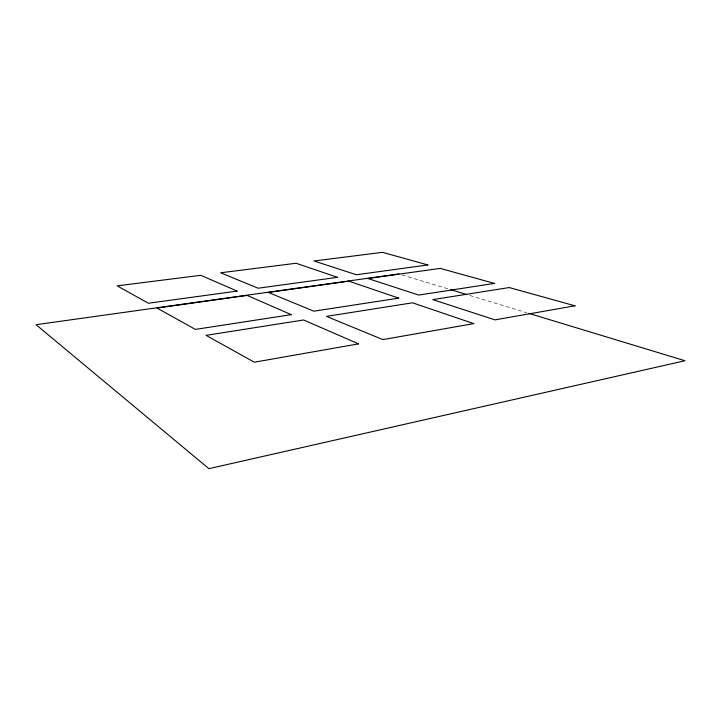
<?xml version="1.0" encoding="UTF-8"?>
<svg xmlns="http://www.w3.org/2000/svg" width="721" height="721" viewBox="0 0 721 721"><rect width="100%" height="100%" fill="white"/><g stroke="black" fill="none" stroke-linecap="round" stroke-linejoin="round"><path stroke-width="0.54" stroke-dasharray="3.6 2.7" d="M402.102 274.917L448.345 288.95M469.849 295.475L526.853 312.77"/><path stroke-width="1.08" d="M398.875 273.935L36.05 324.693L208.901 468.668L684.95 360.734L529.007 313.419M450.49 289.599L466.622 294.492M358.562 343.872L254.333 362.203L206.08 335.355L303.595 319.98L358.562 343.872M473.742 323.612L382.851 339.6L326.46 316.375L412.502 302.811L473.742 323.612M574.97 305.812L495.021 319.872L432.762 299.612L509.26 287.553L574.97 305.812M291.32 314.644L195.382 329.398L157.016 308.047L247.105 295.43L291.32 314.644M398.749 298.134L313.851 311.184L268.365 292.447L348.856 281.181L398.749 298.134M494.408 283.425L418.757 295.06L367.908 278.513L440.252 268.383L494.408 283.425M237.119 291.086L148.391 303.244L117.153 285.858L200.78 275.296L237.119 291.086M337.527 277.333L258.082 288.22L220.617 272.79L296.097 263.255L337.527 277.333M427.895 264.949L356.354 274.755L314.05 260.984L382.5 252.332L427.895 264.949"/></g></svg>
